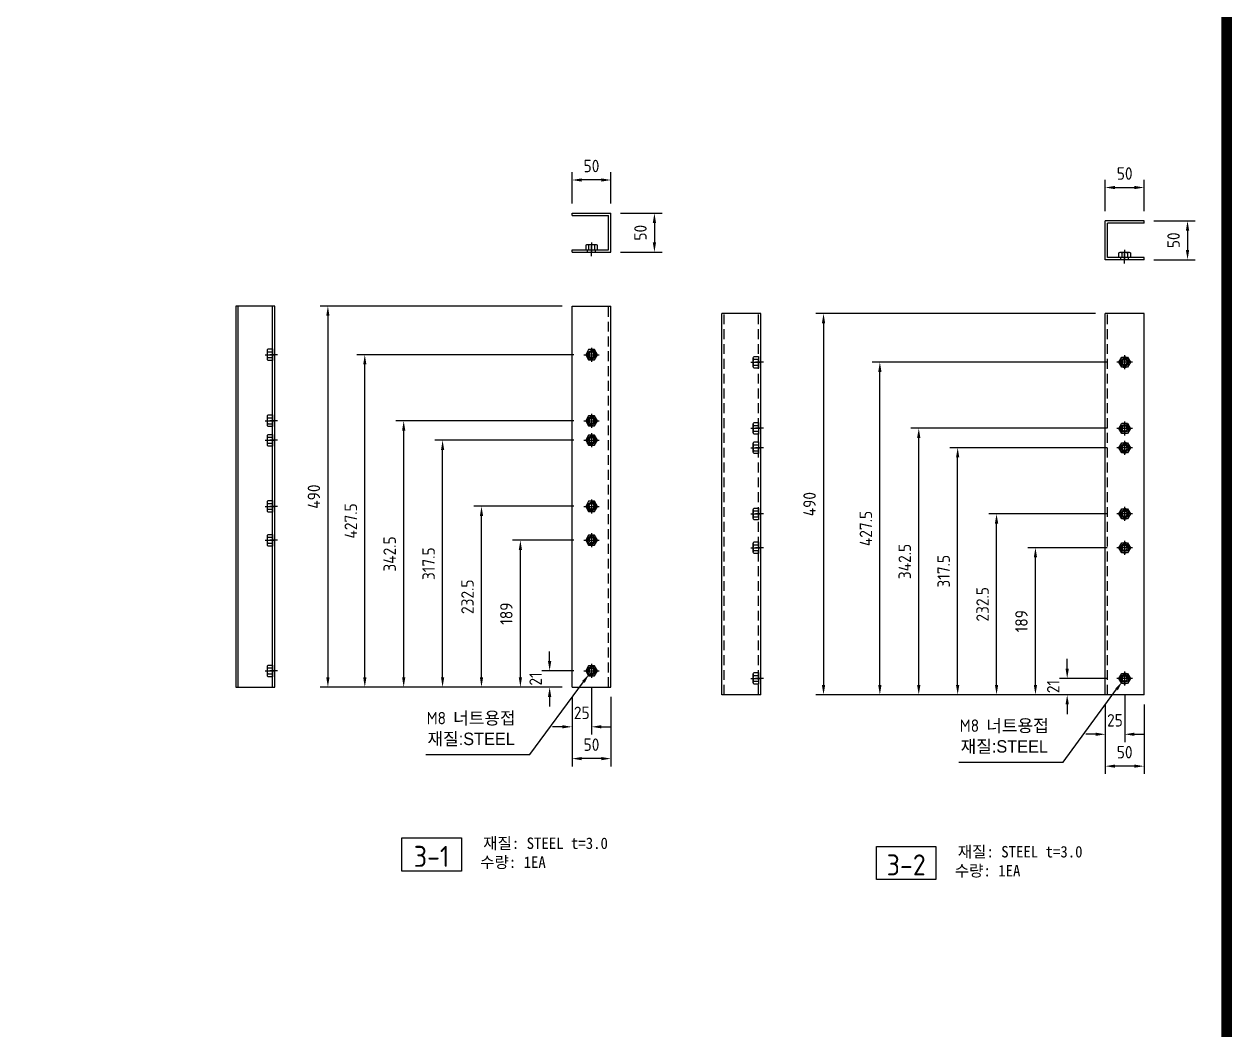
# Model space of a CAD drawing. Header units: millimetres. Extents: x 24815 to 36799, y -9299 to 5469.
# Drawn here: x 32232 to 33785, y 2205 to 3498 of the extents above; entities that cross this region are included whole.
import ezdxf
from ezdxf.enums import TextEntityAlignment as Align

# ---------------------------------------------------------------- set-up
doc = ezdxf.new("R2010")
doc.units = ezdxf.units.MM
for name, pattern in [('CENTER', [50.8, 31.75, -6.35, 6.35, -6.35]), ('CENTERX2', [101.6, 63.5, -12.7, 12.7, -12.7]), ('HIDDEN', [9.525, 6.35, -3.175]), ('HIDDENX2', [19.05, 12.7, -6.35])]:
    doc.linetypes.add(name, pattern=pattern)
for name, color, linetype in [('______', 7, 'Continuous'), ('CENTER', 1, 'CENTER'), ('FORMAT-1', 7, 'Continuous'), ('HIDDEN', 2, 'HIDDEN'), ('THIN', 3, 'Continuous')]:
    doc.layers.add(name, color=color, linetype=linetype)
doc.styles.add('HAN', font='')
doc.styles.get("Standard").update_dxf_attribs({"font": 'ISOCP.SHX', "bigfont": 'WHGTXT.SHX'})
doc.styles.get('HAN').set_extended_font_data('GulimChe')
doc.dimstyles.new('PS-5', dxfattribs={"dimscale": 5, "dimtxt": 3.2, "dimasz": 2.5, "dimexe": 2, "dimexo": 2.5, "dimgap": 2, "dimtad": 1, "dimtoh": 1, "dimrnd": 0.05, "dimzin": 12, "dimdsep": 46, "dimtxsty": 'Standard', "dimcen": 0, "dimclrt": 2, "dimazin": 3, "dimtfac": 1, "dimtofl": 0, "dimtmove": 0, "dimatfit": 3, "dimfxl": 0, "dimtolj": 1, "dimtzin": 0, "dimarcsym": 0})

# ---------------------------------------------------------------- blocks, each defined once
blk = doc.blocks.new('format-3')
at = {"layer": 'FORMAT-1', "const_width": 0.7}
blk.add_lwpolyline([(13, 5), (13, 286.3), (414.5, 286.3), (414.5, 5)], close=True, dxfattribs=at)
at = {"style": 'HAN'}
for tag, height, p in [('MODEL-NAME', 3, (386.095, 31.525)), ('PART-NAME', 3, (386.095, 26.294)), ('SCALE', 2.7, (320.808, 26.294)), ('PART-NO', 3, (386.095, 21.014)), ('DRA-BY', 3, (260.72, 19.442)), ('CH-BY', 3, (277.209, 19.442)), ('APP-BY', 3, (293.697, 19.442)), ('관련업체', 3, (333.523, 9.263)), ('DRA-DATE', 2.5, (260.72, 7.475)), ('CH-DATE', 2.5, (277.209, 7.475)), ('APP-DATE', 2.5, (293.697, 7.475))]:
    blk.add_attdef(tag, text='', height=height, dxfattribs=at).set_placement(p, align=Align.MIDDLE_CENTER)
blk = doc.blocks.new('i5thagdfvgsafadsfsdf')
at = {"color": 4}
for p, q in [((14512.2, 10529.3), (14462.2, 10529.3)), ((14462.2, 10039.3), (14462.2, 10529.3)), ((14512.2, 10039.3), (14512.2, 10529.3)), ((14512.2, 10039.3), (14462.2, 10039.3)), ((14512.2, 10039.3), (14462.2, 10039.3))]:
    blk.add_line(p, q, dxfattribs=at)
at = {"color": 2, "linetype": 'HIDDENX2'}
for points in [[(14491, 10460.3), (14483.5, 10460.3), (14479.7, 10466.8), (14483.5, 10473.3), (14491, 10473.3), (14494.7, 10466.8), (14491, 10460.3)], [(14491, 10375.3), (14483.5, 10375.3), (14479.7, 10381.8), (14483.5, 10388.3), (14491, 10388.3), (14494.7, 10381.8), (14491, 10375.3)], [(14491, 10350.3), (14483.5, 10350.3), (14479.7, 10356.8), (14483.5, 10363.3), (14491, 10363.3), (14494.7, 10356.8), (14491, 10350.3)], [(14491, 10265.3), (14483.5, 10265.3), (14479.7, 10271.8), (14483.5, 10278.3), (14491, 10278.3), (14494.7, 10271.8), (14491, 10265.3)], [(14491, 10221.8), (14483.5, 10221.8), (14479.7, 10228.3), (14483.5, 10234.8), (14491, 10234.8), (14494.7, 10228.3), (14491, 10221.8)], [(14491, 10053.8), (14483.5, 10053.8), (14479.7, 10060.3), (14483.5, 10066.8), (14491, 10066.8), (14494.7, 10060.3), (14491, 10053.8)]]:
    blk.add_lwpolyline(points, dxfattribs=at)
for centre in [(14487.2, 10466.8), (14487.2, 10381.8), (14487.2, 10356.8), (14487.2, 10271.8), (14487.2, 10228.3), (14487.2, 10060.3)]:
    blk.add_circle(centre, 6.5, dxfattribs=at)
at = {"color": 4}
for centre in [(14487.2, 10466.8), (14487.2, 10381.8), (14487.2, 10356.8), (14487.2, 10271.8), (14487.2, 10228.3), (14487.2, 10060.3)]:
    blk.add_circle(centre, 5, dxfattribs=at)
for centre in [(14487.2, 10466.8), (14487.2, 10381.8), (14487.2, 10356.8), (14487.2, 10271.8), (14487.2, 10228.3), (14487.2, 10060.3)]:
    blk.add_circle(centre, 3.32)
at = {"layer": 'CENTER'}
for p, q in [((14497.2, 10466.8), (14477.2, 10466.8)), ((14487.2, 10475.8), (14487.2, 10457.8)), ((14487.2, 10390.8), (14487.2, 10372.8)), ((14497.2, 10381.8), (14477.2, 10381.8)), ((14497.2, 10356.8), (14477.2, 10356.8)), ((14487.2, 10365.8), (14487.2, 10347.8)), ((14487.2, 10280.8), (14487.2, 10262.8)), ((14497.2, 10271.8), (14477.2, 10271.8)), ((14487.2, 10237.3), (14487.2, 10219.3)), ((14497.2, 10228.3), (14477.2, 10228.3)), ((14497.2, 10060.3), (14477.2, 10060.3)), ((14487.2, 10069.3), (14487.2, 10051.3))]:
    blk.add_line(p, q, dxfattribs=at)
at = {"layer": 'HIDDEN', "color": 2, "linetype": 'HIDDENX2'}
blk.add_line((14465.2, 10039.3), (14465.2, 10529.3), dxfattribs=at)
at = {"layer": 'THIN'}
for centre in [(14487.2, 10466.8), (14487.2, 10381.8), (14487.2, 10356.8), (14487.2, 10271.8), (14487.2, 10228.3), (14487.2, 10060.3)]:
    blk.add_arc(centre, 4, 345, 285, dxfattribs=at)
blk = doc.blocks.new('*D361')
at = {"color": 0, "lineweight": -2}
for p, q in [((32936.7, 3267.1), (32936.7, 3307.4)), ((32986.7, 3267.1), (32986.7, 3307.4)), ((32974.2, 3297.4), (32949.2, 3297.4))]:
    blk.add_line(p, q, dxfattribs=at)
at = {"color": 0}
for points in [[(32949.2, 3299.5), (32949.2, 3295.3), (32936.7, 3297.4)], [(32974.2, 3299.5), (32974.2, 3295.3), (32986.7, 3297.4)]]:
    blk.add_solid(points, dxfattribs=at)
at = {"layer": 'Defpoints', "color": 0}
for p in [(32936.7, 3297.4), (32936.7, 3254.6), (32986.7, 3254.6)]:
    blk.add_point(p, dxfattribs=at)
at = {"color": 2, "insert": (32961.7, 3315.4), "char_height": 16, "attachment_point": 5}
blk.add_mtext('\\A1;50', dxfattribs=at)
blk = doc.blocks.new('*D362')
at = {"color": 0, "lineweight": -2}
for p, q in [((32999.2, 3254.6), (33052.6, 3254.6)), ((33042.6, 3242.1), (33042.6, 3217.1)), ((32999.2, 3204.6), (33052.6, 3204.6))]:
    blk.add_line(p, q, dxfattribs=at)
at = {"color": 0}
for points in [[(33040.5, 3242.1), (33044.7, 3242.1), (33042.6, 3254.6)], [(33040.5, 3217.1), (33044.7, 3217.1), (33042.6, 3204.6)]]:
    blk.add_solid(points, dxfattribs=at)
at = {"layer": 'Defpoints', "color": 0}
for p in [(32986.7, 3254.6), (32986.7, 3204.6), (33042.6, 3204.6)]:
    blk.add_point(p, dxfattribs=at)
at = {"color": 2, "insert": (33024.6, 3229.6), "char_height": 16, "attachment_point": 5, "rotation": 90}
blk.add_mtext('\\A1;50', dxfattribs=at)
blk = doc.blocks.new('756erafsdfadsfadsfasdf')
at = {"color": 1, "linetype": 'CENTERX2'}
for p, q in [((20452.2, 8170.5), (20452.2, 8160.5)), ((20537.2, 8170.5), (20537.2, 8160.5)), ((20562.2, 8170.5), (20562.2, 8160.5)), ((20647.2, 8170.5), (20647.2, 8160.5)), ((20690.7, 8170.5), (20690.7, 8160.5)), ((20858.7, 8170.5), (20858.7, 8160.5))]:
    blk.add_line(p, q, dxfattribs=at)
at = {"color": 4}
for p, q in [((20879.7, 8164), (20389.7, 8164)), ((20879.7, 8120), (20389.7, 8120))]:
    blk.add_line(p, q, dxfattribs=at)
for p, q in [((20457.8, 8157.5), (20446.5, 8157.5)), ((20448.4, 8158.1), (20448.4, 8164)), ((20455.9, 8158.1), (20455.9, 8164)), ((20542.8, 8157.5), (20531.5, 8157.5)), ((20533.4, 8158.1), (20533.4, 8164)), ((20540.9, 8158.1), (20540.9, 8164)), ((20567.8, 8157.5), (20556.5, 8157.5)), ((20558.4, 8158.1), (20558.4, 8164)), ((20565.9, 8158.1), (20565.9, 8164)), ((20652.8, 8157.5), (20641.5, 8157.5)), ((20643.4, 8158.1), (20643.4, 8164)), ((20650.9, 8158.1), (20650.9, 8164)), ((20696.3, 8157.5), (20685, 8157.5)), ((20686.9, 8158.1), (20686.9, 8164)), ((20694.4, 8158.1), (20694.4, 8164)), ((20864.3, 8157.5), (20853, 8157.5)), ((20854.9, 8158.1), (20854.9, 8164)), ((20862.4, 8158.1), (20862.4, 8164))]:
    blk.add_line(p, q)
blk.add_lwpolyline([(20879.7, 8167), (20389.7, 8167), (20389.7, 8117), (20879.7, 8117)], close=True, dxfattribs=at)
for points in [[(20459.7, 8164), (20459.7, 8158.1, -0.309401), (20455.9, 8158.1, -0.154701), (20448.4, 8158.1, -0.309401), (20444.7, 8158.1), (20444.7, 8164), (20459.7, 8164)], [(20544.7, 8164), (20544.7, 8158.1, -0.309401), (20540.9, 8158.1, -0.154701), (20533.4, 8158.1, -0.309401), (20529.7, 8158.1), (20529.7, 8164), (20544.7, 8164)], [(20569.7, 8164), (20569.7, 8158.1, -0.309401), (20565.9, 8158.1, -0.154701), (20558.4, 8158.1, -0.309401), (20554.7, 8158.1), (20554.7, 8164), (20569.7, 8164)], [(20654.7, 8164), (20654.7, 8158.1, -0.309401), (20650.9, 8158.1, -0.154701), (20643.4, 8158.1, -0.309401), (20639.7, 8158.1), (20639.7, 8164), (20654.7, 8164)], [(20698.2, 8164), (20698.2, 8158.1, -0.309401), (20694.4, 8158.1, -0.154701), (20686.9, 8158.1, -0.309401), (20683.2, 8158.1), (20683.2, 8164), (20698.2, 8164)], [(20866.2, 8164), (20866.2, 8158.1, -0.309401), (20862.4, 8158.1, -0.154701), (20854.9, 8158.1, -0.309401), (20851.2, 8158.1), (20851.2, 8164), (20866.2, 8164)]]:
    blk.add_lwpolyline(points, format="xyb")
at = {"layer": 'CENTER'}
for p, q in [((20452.2, 8154.5), (20452.2, 8167)), ((20537.2, 8154.5), (20537.2, 8167)), ((20562.2, 8154.5), (20562.2, 8167)), ((20647.2, 8154.5), (20647.2, 8167)), ((20690.7, 8154.5), (20690.7, 8167)), ((20858.7, 8154.5), (20858.7, 8167))]:
    blk.add_line(p, q, dxfattribs=at)
blk = doc.blocks.new('*D185')
at = {"color": 0, "lineweight": -2}
for p, q in [((32961.7, 2644.8), (32961.7, 2584.3)), ((32936.7, 2632.8), (32936.7, 2584.3)), ((32924.2, 2594.3), (32911.7, 2594.3)), ((32974.2, 2594.3), (32986.7, 2594.3))]:
    blk.add_line(p, q, dxfattribs=at)
at = {"color": 0}
for points in [[(32924.2, 2596.4), (32924.2, 2592.3), (32936.7, 2594.3)], [(32974.2, 2596.4), (32974.2, 2592.3), (32961.7, 2594.3)]]:
    blk.add_solid(points, dxfattribs=at)
at = {"layer": 'Defpoints', "color": 0}
for p in [(32961.7, 2657.3), (32936.7, 2645.3), (32961.7, 2594.3)]:
    blk.add_point(p, dxfattribs=at)
at = {"color": 2, "insert": (32949.2, 2612.3), "char_height": 16, "attachment_point": 5}
blk.add_mtext('\\A1;25', dxfattribs=at)
blk = doc.blocks.new('*D186')
at = {"color": 0, "lineweight": -2}
for p, q in [((32936.7, 2632.8), (32936.7, 2543.4)), ((32986.7, 2632.8), (32986.7, 2543.4)), ((32974.2, 2553.4), (32949.2, 2553.4))]:
    blk.add_line(p, q, dxfattribs=at)
at = {"color": 0}
for points in [[(32949.2, 2555.5), (32949.2, 2551.3), (32936.7, 2553.4)], [(32974.2, 2555.5), (32974.2, 2551.3), (32986.7, 2553.4)]]:
    blk.add_solid(points, dxfattribs=at)
at = {"layer": 'Defpoints', "color": 0}
for p in [(32936.7, 2645.3), (32986.7, 2645.3), (32936.7, 2553.4)]:
    blk.add_point(p, dxfattribs=at)
at = {"color": 2, "insert": (32961.7, 2571.4), "char_height": 16, "attachment_point": 5}
blk.add_mtext('\\A1;50', dxfattribs=at)
blk = doc.blocks.new('*D187')
at = {"color": 0, "lineweight": -2}
for p, q in [((32907.9, 2678.8), (32907.9, 2691.3)), ((32939.2, 2666.3), (32897.9, 2666.3)), ((32924.2, 2645.3), (32897.9, 2645.3)), ((32907.9, 2632.8), (32907.9, 2620.3))]:
    blk.add_line(p, q, dxfattribs=at)
at = {"color": 0}
for points in [[(32905.8, 2678.8), (32910, 2678.8), (32907.9, 2666.3)], [(32905.8, 2632.8), (32910, 2632.8), (32907.9, 2645.3)]]:
    blk.add_solid(points, dxfattribs=at)
at = {"layer": 'Defpoints', "color": 0}
for p in [(32907.9, 2666.3), (32951.7, 2666.3), (32936.7, 2645.3)]:
    blk.add_point(p, dxfattribs=at)
at = {"color": 2, "insert": (32889.9, 2655.8), "char_height": 16, "attachment_point": 5, "rotation": 90}
blk.add_mtext('\\A1;21', dxfattribs=at)
blk = doc.blocks.new('*D363')
at = {"layer": '______', "color": 0, "lineweight": -2, "ltscale": 10}
for p, q in [((32939.2, 2834.3), (32860.3, 2834.3)), ((32870.3, 2657.8), (32870.3, 2821.8)), ((32924.2, 2645.3), (32860.3, 2645.3))]:
    blk.add_line(p, q, dxfattribs=at)
at = {"layer": '______', "color": 0, "ltscale": 10}
for points in [[(32868.3, 2821.8), (32872.4, 2821.8), (32870.3, 2834.3)], [(32868.3, 2657.8), (32872.4, 2657.8), (32870.3, 2645.3)]]:
    blk.add_solid(points, dxfattribs=at)
at = {"layer": 'Defpoints', "color": 0, "ltscale": 10}
for p in [(32870.3, 2834.3), (32951.7, 2834.3), (32936.7, 2645.3)]:
    blk.add_point(p, dxfattribs=at)
at = {"layer": '______', "color": 2, "ltscale": 10, "insert": (32852.3, 2739.8), "char_height": 16, "attachment_point": 5, "rotation": 90}
blk.add_mtext('\\A1;189', dxfattribs=at)
blk = doc.blocks.new('*D364')
at = {"layer": '______', "color": 0, "lineweight": -2, "ltscale": 10}
for p, q in [((32939.2, 2877.8), (32810.3, 2877.8)), ((32820.3, 2657.8), (32820.3, 2865.3)), ((32924.2, 2645.3), (32810.3, 2645.3))]:
    blk.add_line(p, q, dxfattribs=at)
at = {"layer": '______', "color": 0, "ltscale": 10}
for points in [[(32818.3, 2865.3), (32822.4, 2865.3), (32820.3, 2877.8)], [(32818.3, 2657.8), (32822.4, 2657.8), (32820.3, 2645.3)]]:
    blk.add_solid(points, dxfattribs=at)
at = {"layer": 'Defpoints', "color": 0, "ltscale": 10}
for p in [(32820.3, 2877.8), (32951.7, 2877.8), (32936.7, 2645.3)]:
    blk.add_point(p, dxfattribs=at)
at = {"layer": '______', "color": 2, "ltscale": 10, "insert": (32802.3, 2761.5), "char_height": 16, "attachment_point": 5, "rotation": 90}
blk.add_mtext('\\A1;232.5', dxfattribs=at)
blk = doc.blocks.new('*D365')
at = {"layer": '______', "color": 0, "lineweight": -2, "ltscale": 10}
for p, q in [((32939.2, 2962.8), (32760.3, 2962.8)), ((32770.3, 2657.8), (32770.3, 2950.3)), ((32924.2, 2645.3), (32760.3, 2645.3))]:
    blk.add_line(p, q, dxfattribs=at)
at = {"layer": '______', "color": 0, "ltscale": 10}
for points in [[(32768.3, 2950.3), (32772.4, 2950.3), (32770.3, 2962.8)], [(32768.3, 2657.8), (32772.4, 2657.8), (32770.3, 2645.3)]]:
    blk.add_solid(points, dxfattribs=at)
at = {"layer": 'Defpoints', "color": 0, "ltscale": 10}
for p in [(32770.3, 2962.8), (32951.7, 2962.8), (32936.7, 2645.3)]:
    blk.add_point(p, dxfattribs=at)
at = {"layer": '______', "color": 2, "ltscale": 10, "insert": (32752.3, 2804), "char_height": 16, "attachment_point": 5, "rotation": 90}
blk.add_mtext('\\A1;317.5', dxfattribs=at)
blk = doc.blocks.new('*D366')
at = {"layer": '______', "color": 0, "lineweight": -2, "ltscale": 10}
for p, q in [((32939.2, 2987.8), (32710.3, 2987.8)), ((32720.3, 2657.8), (32720.3, 2975.3)), ((32924.2, 2645.3), (32710.3, 2645.3))]:
    blk.add_line(p, q, dxfattribs=at)
at = {"layer": '______', "color": 0, "ltscale": 10}
for points in [[(32718.3, 2975.3), (32722.4, 2975.3), (32720.3, 2987.8)], [(32718.3, 2657.8), (32722.4, 2657.8), (32720.3, 2645.3)]]:
    blk.add_solid(points, dxfattribs=at)
at = {"layer": 'Defpoints', "color": 0, "ltscale": 10}
for p in [(32720.3, 2987.8), (32951.7, 2987.8), (32936.7, 2645.3)]:
    blk.add_point(p, dxfattribs=at)
at = {"layer": '______', "color": 2, "ltscale": 10, "insert": (32702.3, 2816.5), "char_height": 16, "attachment_point": 5, "rotation": 90}
blk.add_mtext('\\A1;342.5', dxfattribs=at)
blk = doc.blocks.new('*D367')
at = {"layer": '______', "color": 0, "lineweight": -2, "ltscale": 10}
for p, q in [((32939.2, 3072.8), (32660.3, 3072.8)), ((32670.3, 2657.8), (32670.3, 3060.3)), ((32924.2, 2645.3), (32660.3, 2645.3))]:
    blk.add_line(p, q, dxfattribs=at)
at = {"layer": '______', "color": 0, "ltscale": 10}
for points in [[(32668.3, 3060.3), (32672.4, 3060.3), (32670.3, 3072.8)], [(32668.3, 2657.8), (32672.4, 2657.8), (32670.3, 2645.3)]]:
    blk.add_solid(points, dxfattribs=at)
at = {"layer": 'Defpoints', "color": 0, "ltscale": 10}
for p in [(32670.3, 3072.8), (32951.7, 3072.8), (32936.7, 2645.3)]:
    blk.add_point(p, dxfattribs=at)
at = {"layer": '______', "color": 2, "ltscale": 10, "insert": (32652.3, 2859), "char_height": 16, "attachment_point": 5, "rotation": 90}
blk.add_mtext('\\A1;427.5', dxfattribs=at)
blk = doc.blocks.new('*D368')
at = {"layer": '______', "color": 0, "lineweight": -2, "ltscale": 10}
for p, q in [((32882.6, 2558.7), (32951.4, 2652.2)), ((32748.6, 2558.7), (32882.6, 2558.7))]:
    blk.add_line(p, q, dxfattribs=at)
at = {"layer": '______', "color": 0, "ltscale": 10}
blk.add_solid([(32949.7, 2653.4), (32953.1, 2650.9), (32958.8, 2662.2)], dxfattribs=at)
at = {"layer": 'Defpoints', "color": 0, "ltscale": 10}
for p in [(32964.7, 2670.3), (32958.8, 2662.2)]:
    blk.add_point(p, dxfattribs=at)
at = {"layer": '______', "color": 2, "ltscale": 10, "insert": (32807, 2591.3), "char_height": 16, "attachment_point": 5}
blk.add_mtext('\\A1;M8 {\\fGulim|b0|i0|c129|p50;너트용접\\P재질:STEEL}', dxfattribs=at)
blk = doc.blocks.new('TTYU')
at = {"color": 2, "linetype": 'HIDDENX2'}
blk.add_lwpolyline([(-49709.5, 19626), (-49702, 19626), (-49698.3, 19632.5), (-49702, 19639), (-49709.5, 19639), (-49713.3, 19632.5), (-49709.5, 19626)], dxfattribs=at)
blk.add_circle((-49705.8, 19632.5), 6.5, dxfattribs=at)
blk.add_circle((-49705.8, 19632.5), 3.32)
at = {"layer": 'CENTER'}
for p, q in [((-49705.8, 19641.5), (-49705.8, 19623.5)), ((-49715.8, 19632.5), (-49695.8, 19632.5))]:
    blk.add_line(p, q, dxfattribs=at)
at = {"layer": 'THIN'}
blk.add_arc((-49705.8, 19632.5), 4, 255, 195, dxfattribs=at)
blk = doc.blocks.new('*D369')
at = {"color": 0, "lineweight": -2}
for p, q in [((33622.1, 3257.4), (33622.1, 3297.7)), ((33672.1, 3257.4), (33672.1, 3297.7)), ((33634.6, 3287.7), (33659.6, 3287.7))]:
    blk.add_line(p, q, dxfattribs=at)
at = {"color": 0}
for points in [[(33634.6, 3289.8), (33634.6, 3285.6), (33622.1, 3287.7)], [(33659.6, 3289.8), (33659.6, 3285.6), (33672.1, 3287.7)]]:
    blk.add_solid(points, dxfattribs=at)
at = {"layer": 'Defpoints', "color": 0}
for p in [(33672.1, 3287.7), (33622.1, 3244.9), (33672.1, 3244.9)]:
    blk.add_point(p, dxfattribs=at)
at = {"color": 2, "insert": (33647.1, 3305.7), "char_height": 16, "attachment_point": 5}
blk.add_mtext('\\A1;50', dxfattribs=at)
blk = doc.blocks.new('*D188')
at = {"color": 0, "lineweight": -2}
for p, q in [((33684.6, 3244.9), (33737.9, 3244.9)), ((33727.9, 3232.4), (33727.9, 3207.4)), ((33684.6, 3194.9), (33737.9, 3194.9))]:
    blk.add_line(p, q, dxfattribs=at)
at = {"color": 0}
for points in [[(33725.8, 3232.4), (33730, 3232.4), (33727.9, 3244.9)], [(33725.8, 3207.4), (33730, 3207.4), (33727.9, 3194.9)]]:
    blk.add_solid(points, dxfattribs=at)
at = {"layer": 'Defpoints', "color": 0}
for p in [(33672.1, 3244.9), (33672.1, 3194.9), (33727.9, 3194.9)]:
    blk.add_point(p, dxfattribs=at)
at = {"color": 2, "insert": (33709.9, 3219.9), "char_height": 16, "attachment_point": 5, "rotation": 90}
blk.add_mtext('\\A1;50', dxfattribs=at)
blk = doc.blocks.new('*D189')
at = {"color": 0, "lineweight": -2}
for p, q in [((33647.1, 2635.1), (33647.1, 2574.7)), ((33622.1, 2623.1), (33622.1, 2574.7)), ((33609.6, 2584.7), (33597.1, 2584.7)), ((33659.6, 2584.7), (33672.1, 2584.7))]:
    blk.add_line(p, q, dxfattribs=at)
at = {"color": 0}
for points in [[(33609.6, 2586.8), (33609.6, 2582.6), (33622.1, 2584.7)], [(33659.6, 2586.8), (33659.6, 2582.6), (33647.1, 2584.7)]]:
    blk.add_solid(points, dxfattribs=at)
at = {"layer": 'Defpoints', "color": 0}
for p in [(33647.1, 2647.6), (33622.1, 2635.6), (33647.1, 2584.7)]:
    blk.add_point(p, dxfattribs=at)
at = {"color": 2, "insert": (33634.6, 2602.7), "char_height": 16, "attachment_point": 5}
blk.add_mtext('\\A1;25', dxfattribs=at)
blk = doc.blocks.new('*D190')
at = {"color": 0, "lineweight": -2}
for p, q in [((33622.1, 2623.1), (33622.1, 2533.7)), ((33672.1, 2623.1), (33672.1, 2533.7)), ((33659.6, 2543.7), (33634.6, 2543.7))]:
    blk.add_line(p, q, dxfattribs=at)
at = {"color": 0}
for points in [[(33634.6, 2545.8), (33634.6, 2541.7), (33622.1, 2543.7)], [(33659.6, 2545.8), (33659.6, 2541.7), (33672.1, 2543.7)]]:
    blk.add_solid(points, dxfattribs=at)
at = {"layer": 'Defpoints', "color": 0}
for p in [(33622.1, 2635.6), (33672.1, 2635.6), (33622.1, 2543.7)]:
    blk.add_point(p, dxfattribs=at)
at = {"color": 2, "insert": (33647.1, 2561.7), "char_height": 16, "attachment_point": 5}
blk.add_mtext('\\A1;50', dxfattribs=at)
blk = doc.blocks.new('*D191')
at = {"color": 0, "lineweight": -2}
for p, q in [((33573.2, 2669.1), (33573.2, 2681.6)), ((33624.5, 2656.6), (33563.2, 2656.6)), ((33589.5, 2635.6), (33563.2, 2635.6)), ((33573.2, 2623.1), (33573.2, 2610.6))]:
    blk.add_line(p, q, dxfattribs=at)
at = {"color": 0}
for points in [[(33571.1, 2669.1), (33575.3, 2669.1), (33573.2, 2656.6)], [(33571.1, 2623.1), (33575.3, 2623.1), (33573.2, 2635.6)]]:
    blk.add_solid(points, dxfattribs=at)
at = {"layer": 'Defpoints', "color": 0}
for p in [(33573.2, 2656.6), (33637, 2656.6), (33602, 2635.6)]:
    blk.add_point(p, dxfattribs=at)
at = {"color": 2, "insert": (33555.2, 2646.1), "char_height": 16, "attachment_point": 5, "rotation": 90}
blk.add_mtext('\\A1;21', dxfattribs=at)
blk = doc.blocks.new('*D192')
at = {"layer": '______', "color": 0, "lineweight": -2, "ltscale": 10}
for p, q in [((33624.5, 2824.6), (33522.4, 2824.6)), ((33532.4, 2648.1), (33532.4, 2812.1)), ((33639.5, 2635.6), (33522.4, 2635.6))]:
    blk.add_line(p, q, dxfattribs=at)
at = {"layer": '______', "color": 0, "ltscale": 10}
for points in [[(33530.3, 2812.1), (33534.5, 2812.1), (33532.4, 2824.6)], [(33530.3, 2648.1), (33534.5, 2648.1), (33532.4, 2635.6)]]:
    blk.add_solid(points, dxfattribs=at)
at = {"layer": 'Defpoints', "color": 0, "ltscale": 10}
for p in [(33532.4, 2824.6), (33637, 2824.6), (33652, 2635.6)]:
    blk.add_point(p, dxfattribs=at)
at = {"layer": '______', "color": 2, "ltscale": 10, "insert": (33514.4, 2730.1), "char_height": 16, "attachment_point": 5, "rotation": 90}
blk.add_mtext('\\A1;189', dxfattribs=at)
blk = doc.blocks.new('*D193')
at = {"layer": '______', "color": 0, "lineweight": -2, "ltscale": 10}
for p, q in [((33624.5, 2868.1), (33472.4, 2868.1)), ((33482.4, 2648.1), (33482.4, 2855.6)), ((33639.5, 2635.6), (33472.4, 2635.6))]:
    blk.add_line(p, q, dxfattribs=at)
at = {"layer": '______', "color": 0, "ltscale": 10}
for points in [[(33480.3, 2855.6), (33484.5, 2855.6), (33482.4, 2868.1)], [(33480.3, 2648.1), (33484.5, 2648.1), (33482.4, 2635.6)]]:
    blk.add_solid(points, dxfattribs=at)
at = {"layer": 'Defpoints', "color": 0, "ltscale": 10}
for p in [(33482.4, 2868.1), (33637, 2868.1), (33652, 2635.6)]:
    blk.add_point(p, dxfattribs=at)
at = {"layer": '______', "color": 2, "ltscale": 10, "insert": (33464.4, 2751.8), "char_height": 16, "attachment_point": 5, "rotation": 90}
blk.add_mtext('\\A1;232.5', dxfattribs=at)
blk = doc.blocks.new('*D194')
at = {"layer": '______', "color": 0, "lineweight": -2, "ltscale": 10}
for p, q in [((33624.5, 2953.1), (33422.4, 2953.1)), ((33432.4, 2648.1), (33432.4, 2940.6)), ((33639.5, 2635.6), (33422.4, 2635.6))]:
    blk.add_line(p, q, dxfattribs=at)
at = {"layer": '______', "color": 0, "ltscale": 10}
for points in [[(33430.3, 2940.6), (33434.5, 2940.6), (33432.4, 2953.1)], [(33430.3, 2648.1), (33434.5, 2648.1), (33432.4, 2635.6)]]:
    blk.add_solid(points, dxfattribs=at)
at = {"layer": 'Defpoints', "color": 0, "ltscale": 10}
for p in [(33432.4, 2953.1), (33637, 2953.1), (33652, 2635.6)]:
    blk.add_point(p, dxfattribs=at)
at = {"layer": '______', "color": 2, "ltscale": 10, "insert": (33414.4, 2794.3), "char_height": 16, "attachment_point": 5, "rotation": 90}
blk.add_mtext('\\A1;317.5', dxfattribs=at)
blk = doc.blocks.new('*D195')
at = {"layer": '______', "color": 0, "lineweight": -2, "ltscale": 10}
for p, q in [((33624.5, 2978.1), (33372.4, 2978.1)), ((33382.4, 2648.1), (33382.4, 2965.6)), ((33639.5, 2635.6), (33372.4, 2635.6))]:
    blk.add_line(p, q, dxfattribs=at)
at = {"layer": '______', "color": 0, "ltscale": 10}
for points in [[(33380.3, 2965.6), (33384.5, 2965.6), (33382.4, 2978.1)], [(33380.3, 2648.1), (33384.5, 2648.1), (33382.4, 2635.6)]]:
    blk.add_solid(points, dxfattribs=at)
at = {"layer": 'Defpoints', "color": 0, "ltscale": 10}
for p in [(33382.4, 2978.1), (33637, 2978.1), (33652, 2635.6)]:
    blk.add_point(p, dxfattribs=at)
at = {"layer": '______', "color": 2, "ltscale": 10, "insert": (33364.4, 2806.8), "char_height": 16, "attachment_point": 5, "rotation": 90}
blk.add_mtext('\\A1;342.5', dxfattribs=at)
blk = doc.blocks.new('*D196')
at = {"layer": '______', "color": 0, "lineweight": -2, "ltscale": 10}
for p, q in [((33624.5, 3063.1), (33322.4, 3063.1)), ((33332.4, 2648.1), (33332.4, 3050.6)), ((33609.6, 2635.6), (33322.4, 2635.6))]:
    blk.add_line(p, q, dxfattribs=at)
at = {"layer": '______', "color": 0, "ltscale": 10}
for points in [[(33330.3, 3050.6), (33334.5, 3050.6), (33332.4, 3063.1)], [(33330.3, 2648.1), (33334.5, 2648.1), (33332.4, 2635.6)]]:
    blk.add_solid(points, dxfattribs=at)
at = {"layer": 'Defpoints', "color": 0, "ltscale": 10}
for p in [(33332.4, 3063.1), (33637, 3063.1), (33622.1, 2635.6)]:
    blk.add_point(p, dxfattribs=at)
at = {"layer": '______', "color": 2, "ltscale": 10, "insert": (33314.4, 2849.3), "char_height": 16, "attachment_point": 5, "rotation": 90}
blk.add_mtext('\\A1;427.5', dxfattribs=at)
blk = doc.blocks.new('*D197')
at = {"layer": '______', "color": 0, "lineweight": -2, "ltscale": 10}
for p, q in [((33567.9, 2549), (33636.7, 2642.5)), ((33433.9, 2549), (33567.9, 2549))]:
    blk.add_line(p, q, dxfattribs=at)
at = {"layer": '______', "color": 0, "ltscale": 10}
blk.add_solid([(33635, 2643.7), (33638.4, 2641.3), (33644.1, 2652.6)], dxfattribs=at)
at = {"layer": 'Defpoints', "color": 0, "ltscale": 10}
for p in [(33650, 2660.6), (33644.1, 2652.6)]:
    blk.add_point(p, dxfattribs=at)
at = {"layer": '______', "color": 2, "ltscale": 10, "insert": (33492.3, 2581.6), "char_height": 16, "attachment_point": 5}
blk.add_mtext('\\A1;M8 {\\fGulim|b0|i0|c129|p50;너트용접\\P재질:STEEL}', dxfattribs=at)
blk = doc.blocks.new('*D198')
at = {"layer": '______', "color": 0, "lineweight": -2, "ltscale": 10}
for p, q in [((33609.6, 3125.6), (33250, 3125.6)), ((33260, 3113.1), (33260, 2648.1)), ((33609.6, 2635.6), (33250, 2635.6))]:
    blk.add_line(p, q, dxfattribs=at)
at = {"layer": '______', "color": 0, "ltscale": 10}
for points in [[(33257.9, 3113.1), (33262.1, 3113.1), (33260, 3125.6)], [(33257.9, 2648.1), (33262.1, 2648.1), (33260, 2635.6)]]:
    blk.add_solid(points, dxfattribs=at)
at = {"layer": 'Defpoints', "color": 0, "ltscale": 10}
for p in [(33622.1, 3125.6), (33260, 2635.6), (33622.1, 2635.6)]:
    blk.add_point(p, dxfattribs=at)
at = {"layer": '______', "color": 2, "ltscale": 10, "insert": (33242, 2880.6), "char_height": 16, "attachment_point": 5, "rotation": 90}
blk.add_mtext('\\A1;490', dxfattribs=at)
blk = doc.blocks.new('*D370')
at = {"layer": '______', "color": 0, "lineweight": -2, "ltscale": 10}
for p, q in [((32924.2, 3135.3), (32612.9, 3135.3)), ((32622.9, 3122.8), (32622.9, 2657.8)), ((32924.2, 2645.3), (32612.9, 2645.3))]:
    blk.add_line(p, q, dxfattribs=at)
at = {"layer": '______', "color": 0, "ltscale": 10}
for points in [[(32620.8, 3122.8), (32624.9, 3122.8), (32622.9, 3135.3)], [(32620.8, 2657.8), (32624.9, 2657.8), (32622.9, 2645.3)]]:
    blk.add_solid(points, dxfattribs=at)
at = {"layer": 'Defpoints', "color": 0, "ltscale": 10}
for p in [(32936.7, 3135.3), (32622.9, 2645.3), (32936.7, 2645.3)]:
    blk.add_point(p, dxfattribs=at)
at = {"layer": '______', "color": 2, "ltscale": 10, "insert": (32604.9, 2890.3), "char_height": 16, "attachment_point": 5, "rotation": 90}
blk.add_mtext('\\A1;490', dxfattribs=at)

msp = doc.modelspace()

# ---------------------------------------------------------------- linework, layer by layer
at = {"color": 4}
for p, q in [((32936.745, 3254.609), (32986.745, 3254.609)), ((32936.745, 3251.609), (32936.745, 3254.609)), ((32936.745, 3251.609), (32983.745, 3251.609)), ((32983.745, 3207.609), (32983.745, 3251.609)), ((32986.745, 3204.609), (32986.745, 3254.609)), ((33672.052, 3244.933), (33622.052, 3244.933)), ((33622.052, 3194.933), (33622.052, 3244.933)), ((33672.052, 3241.933), (33672.052, 3244.933)), ((33672.052, 3241.933), (33625.052, 3241.933)), ((33625.052, 3197.933), (33625.052, 3241.933)), ((32936.745, 3207.609), (32983.745, 3207.609)), ((32936.745, 3204.609), (32936.745, 3207.609)), ((32936.745, 3204.609), (32986.745, 3204.609)), ((33672.052, 3194.933), (33622.052, 3194.933)), ((33672.052, 3197.933), (33625.052, 3197.933)), ((33672.052, 3194.933), (33672.052, 3197.933)), ((33179.243, 3125.588), (33129.243, 3125.588)), ((33129.243, 2635.588), (33129.243, 3125.588)), ((33179.243, 2635.588), (33179.243, 3125.588)), ((33672.052, 3125.588), (33622.052, 3125.588)), ((33622.052, 2635.588), (33622.052, 3125.588)), ((33672.052, 2635.588), (33672.052, 3125.588)), ((33179.243, 2635.588), (33129.243, 2635.588)), ((33672.052, 2635.588), (33622.052, 2635.588))]:
    msp.add_line(p, q, dxfattribs=at)
for p, q in [((32967.374, 3214.109), (32956.115, 3214.109)), ((32957.992, 3213.528), (32957.992, 3207.609)), ((32965.497, 3213.528), (32965.497, 3207.609)), ((33641.423, 3204.433), (33652.681, 3204.433)), ((33643.299, 3203.852), (33643.299, 3197.933)), ((33650.805, 3203.852), (33650.805, 3197.933)), ((33169.743, 3057.459), (33169.743, 3068.718)), ((33170.324, 3066.841), (33176.243, 3066.841)), ((33170.324, 3059.336), (33176.243, 3059.336)), ((33169.743, 2972.459), (33169.743, 2983.718)), ((33170.324, 2981.841), (33176.243, 2981.841)), ((33170.324, 2974.336), (33176.243, 2974.336)), ((33169.743, 2947.459), (33169.743, 2958.718)), ((33170.324, 2956.841), (33176.243, 2956.841)), ((33170.324, 2949.336), (33176.243, 2949.336)), ((33169.743, 2862.459), (33169.743, 2873.718)), ((33170.324, 2871.841), (33176.243, 2871.841)), ((33170.324, 2864.336), (33176.243, 2864.336)), ((33169.743, 2818.959), (33169.743, 2830.218)), ((33170.324, 2828.341), (33176.243, 2828.341)), ((33170.324, 2820.836), (33176.243, 2820.836)), ((33169.743, 2650.959), (33169.743, 2662.218)), ((33170.324, 2660.341), (33176.243, 2660.341)), ((33170.324, 2652.836), (33176.243, 2652.836))]:
    msp.add_line(p, q)
at = {"color": 2}
for p, q in [((32956.745, 3204.609), (32956.745, 3207.609)), ((32966.745, 3204.609), (32966.745, 3207.609)), ((33642.052, 3194.933), (33642.052, 3197.933)), ((33652.052, 3194.933), (33652.052, 3197.933))]:
    msp.add_line(p, q, dxfattribs=at)
at = {"color": 1}
for p, q in [((32961.745, 3199.609), (32961.745, 3212.609)), ((33647.052, 3189.933), (33647.052, 3202.933))]:
    msp.add_line(p, q, dxfattribs=at)
at = {"color": 1, "linetype": 'CENTERX2'}
for p, q in [((32961.745, 3201.109), (32961.745, 3211.109)), ((33647.052, 3191.433), (33647.052, 3201.433)), ((33182.743, 3063.088), (33172.743, 3063.088)), ((33182.743, 2978.088), (33172.743, 2978.088)), ((33182.743, 2953.088), (33172.743, 2953.088)), ((33182.743, 2868.088), (33172.743, 2868.088)), ((33182.743, 2824.588), (33172.743, 2824.588)), ((33182.743, 2656.588), (33172.743, 2656.588))]:
    msp.add_line(p, q, dxfattribs=at)
for points in [[(32969.25, 3207.609), (32969.25, 3213.528, 0.30940108), (32965.497, 3213.528, 0.15470054), (32957.992, 3213.528, 0.30940108), (32954.239, 3213.528), (32954.239, 3207.609), (32969.25, 3207.609)], [(33639.546, 3197.933), (33639.546, 3203.852, -0.30940108), (33643.299, 3203.852, -0.15470054), (33650.805, 3203.852, -0.30940108), (33654.558, 3203.852), (33654.558, 3197.933), (33639.546, 3197.933)], [(33176.243, 3055.583), (33170.324, 3055.583, -0.30940108), (33170.324, 3059.336, -0.15470054), (33170.324, 3066.841, -0.30940108), (33170.324, 3070.594), (33176.243, 3070.594), (33176.243, 3055.583)], [(33176.243, 2970.583), (33170.324, 2970.583, -0.30940108), (33170.324, 2974.336, -0.15470054), (33170.324, 2981.841, -0.30940108), (33170.324, 2985.594), (33176.243, 2985.594), (33176.243, 2970.583)], [(33176.243, 2945.583), (33170.324, 2945.583, -0.30940108), (33170.324, 2949.336, -0.15470054), (33170.324, 2956.841, -0.30940108), (33170.324, 2960.594), (33176.243, 2960.594), (33176.243, 2945.583)], [(33176.243, 2860.583), (33170.324, 2860.583, -0.30940108), (33170.324, 2864.336, -0.15470054), (33170.324, 2871.841, -0.30940108), (33170.324, 2875.594), (33176.243, 2875.594), (33176.243, 2860.583)], [(33176.243, 2817.083), (33170.324, 2817.083, -0.30940108), (33170.324, 2820.836, -0.15470054), (33170.324, 2828.341, -0.30940108), (33170.324, 2832.094), (33176.243, 2832.094), (33176.243, 2817.083)], [(33176.243, 2649.083), (33170.324, 2649.083, -0.30940108), (33170.324, 2652.836, -0.15470054), (33170.324, 2660.341, -0.30940108), (33170.324, 2664.094), (33176.243, 2664.094), (33176.243, 2649.083)]]:
    msp.add_lwpolyline(points, format="xyb")
for points in [[(32794.439, 2408.838), (32717.988, 2408.838), (32717.988, 2451.441), (32794.439, 2451.441)], [(33404.513, 2397.937), (33328.062, 2397.937), (33328.062, 2440.54), (33404.513, 2440.54)]]:
    msp.add_lwpolyline(points, close=True)
at = {"color": 4}
for centre in [(33647.052, 3063.088), (33647.052, 2978.088), (33647.052, 2953.088), (33647.052, 2868.088), (33647.052, 2824.588), (33647.052, 2656.588)]:
    msp.add_circle(centre, 5, dxfattribs=at)
at = {"layer": 'CENTER'}
for p, q in [((32961.745, 3217.109), (32961.745, 3204.609)), ((33647.052, 3207.433), (33647.052, 3194.933)), ((33166.743, 3063.088), (33179.243, 3063.088)), ((33166.743, 2978.088), (33179.243, 2978.088)), ((33166.743, 2953.088), (33179.243, 2953.088)), ((33166.743, 2868.088), (33179.243, 2868.088)), ((33166.743, 2824.588), (33179.243, 2824.588)), ((33166.743, 2656.588), (33179.243, 2656.588))]:
    msp.add_line(p, q, dxfattribs=at)
at = {"layer": 'HIDDEN', "color": 2, "linetype": 'HIDDENX2'}
for p, q in [((33132.243, 2635.588), (33132.243, 3125.588)), ((33176.243, 2635.588), (33176.243, 3125.588)), ((33625.052, 2635.588), (33625.052, 3125.588))]:
    msp.add_line(p, q, dxfattribs=at)

# ---------------------------------------------------------------- block references
at = {"xscale": 19, "yscale": 19, "zscale": 19}
msp.add_blockref('format-3', (25902.7, -65.71), dxfattribs=at)
at = {"extrusion": (0, 0, -1), "zscale": -1}
for p in [(16058.742, -16569.434), (16058.742, -16654.434), (16058.742, -16679.434), (16058.742, -16764.434), (16058.742, -16807.934), (16058.742, -16975.934)]:
    msp.add_blockref('TTYU', p, dxfattribs=at)
at = {"layer": '______', "rotation": 270}
msp.add_blockref('756erafsdfadsfadsfasdf', (24387.635, 23524.944), dxfattribs=at)
at = {"layer": '______', "xscale": -1}
msp.add_blockref('i5thagdfvgsafadsfsdf', (47448.962, -7394.007), dxfattribs=at)

# ---------------------------------------------------------------- texts
at = {"color": 2, "style": 'HAN'}
for s, p in [('재질: STEEL t=3.0', (32822.455, 2451.958)), ('재질: STEEL t=3.0', (33432.528, 2441.057)), ('수량: 1EA', (32818.579, 2427.567, 0)), ('수량: 1EA', (33428.653, 2416.666, 0))]:
    msp.add_text(s, height=14.7, dxfattribs=at).set_placement(p, align=Align.TOP_LEFT)
at = {"color": 1}
for s, p in [('3-1', (32756.186, 2427.731)), ('3-2', (33366.259, 2416.83))]:
    msp.add_text(s, height=27, dxfattribs=at).set_placement(p, align=Align.MIDDLE)

# ---------------------------------------------------------------- dimensions: what is measured, and where the dimension line sits
for base, p1, p2, picture, middle in [((32936.745, 3297.373), (32986.745, 3254.609), (32936.745, 3254.609), '*D361', (32961.745, 3315.373)), ((33672.052, 3287.697), (33622.052, 3244.933), (33672.052, 3244.933), '*D369', (33647.052, 3305.697)), ((32936.745, 2553.42), (32986.745, 2645.265), (32936.745, 2645.265), '*D186', (32961.745, 2571.42)), ((33622.052, 2543.743), (33672.052, 2635.588), (33622.052, 2635.588), '*D190', (33647.052, 2561.743))]:
    dim = msp.add_linear_dim(base=base, p1=p1, p2=p2, dimstyle='PS-5')
    dim.commit()
    dim.dimension.update_dxf_attribs({"geometry": picture, "text_midpoint": middle})
for base, p1, p2, picture, middle in [((33042.569, 3204.609), (32986.745, 3254.609), (32986.745, 3204.609), '*D362', (33024.569, 3229.609)), ((33727.876, 3194.933), (33672.052, 3244.933), (33672.052, 3194.933), '*D188', (33709.876, 3219.933))]:
    dim = msp.add_linear_dim(base=base, p1=p1, p2=p2, angle=90, dimstyle='PS-5')
    dim.commit()
    dim.dimension.update_dxf_attribs({"geometry": picture, "text_midpoint": middle})
for base, p1, p2, picture, middle in [((32907.918, 2666.265), (32936.745, 2645.265), (32951.739, 2666.265), '*D187', (32907.918, 2655.765)), ((33573.214, 2656.588), (33602.041, 2635.588), (33637.046, 2656.588), '*D191', (33573.214, 2646.088))]:
    dim = msp.add_linear_dim(base=base, p1=p1, p2=p2, angle=90, dimstyle='PS-5')
    dim.commit()
    dim.dimension.update_dxf_attribs({"geometry": picture, "text_midpoint": middle, "dimtype": 160})
for base, p1, p2, picture, middle in [((32961.745, 2594.343), (32936.745, 2645.265), (32961.745, 2657.265), '*D185', (32949.245, 2594.343)), ((33647.052, 2584.667), (33622.052, 2635.588), (33647.052, 2647.588), '*D189', (33634.552, 2584.667))]:
    dim = msp.add_linear_dim(base=base, p1=p1, p2=p2, dimstyle='PS-5')
    dim.commit()
    dim.dimension.update_dxf_attribs({"geometry": picture, "text_midpoint": middle, "dimtype": 160})
at = {"layer": '______', "ltscale": 10}
for base, p1, p2, picture, middle in [((32622.851, 2645.265), (32936.745, 3135.265), (32936.745, 2645.265), '*D370', (32604.851, 2890.265)), ((33260.018, 2635.588), (33622.052, 3125.588), (33622.052, 2635.588), '*D198', (33242.018, 2880.588)), ((32670.337, 3072.765), (32936.745, 2645.265), (32951.739, 3072.765), '*D367', (32652.335, 2859.015)), ((33332.419, 3063.088), (33622.052, 2635.588), (33637.046, 3063.088), '*D196', (33314.418, 2849.338)), ((32720.337, 2987.765), (32936.745, 2645.265), (32951.739, 2987.765), '*D366', (32702.335, 2816.515)), ((33382.419, 2978.088), (33652.041, 2635.588), (33637.046, 2978.088), '*D195', (33364.418, 2806.838)), ((32770.337, 2962.765), (32936.745, 2645.265), (32951.739, 2962.765), '*D365', (32752.337, 2804.015)), ((33432.419, 2953.088), (33652.041, 2635.588), (33637.046, 2953.088), '*D194', (33414.419, 2794.338)), ((32820.337, 2877.765), (32936.745, 2645.265), (32951.739, 2877.765), '*D364', (32802.335, 2761.515)), ((33482.419, 2868.088), (33652.041, 2635.588), (33637.046, 2868.088), '*D193', (33464.418, 2751.838)), ((32870.337, 2834.265), (32936.745, 2645.265), (32951.739, 2834.265), '*D363', (32852.337, 2739.765)), ((33532.419, 2824.588), (33652.041, 2635.588), (33637.046, 2824.588), '*D192', (33514.419, 2730.088))]:
    dim = msp.add_linear_dim(base=base, p1=p1, p2=p2, angle=90, dimstyle='PS-5', dxfattribs=at)
    dim.commit()
    dim.dimension.update_dxf_attribs({"geometry": picture, "text_midpoint": middle})
for p1, p2, picture, middle in [((32964.708, 2670.292), (32958.781, 2662.238), '*D368', (32806.992, 2558.712)), ((33650.015, 2660.616), (33644.089, 2652.561), '*D197', (33492.299, 2549.036))]:
    dim = msp.add_diameter_dim_2p(p1=p1, p2=p2, text='M8 {\\fGulim|b0|i0|c129|p50;너트용접\\P재질:STEEL}', dimstyle='PS-5', dxfattribs=at)
    dim.commit()
    dim.dimension.update_dxf_attribs({"geometry": picture, "text_midpoint": middle, "dimtype": 163})

doc.saveas('drawing.dxf')
